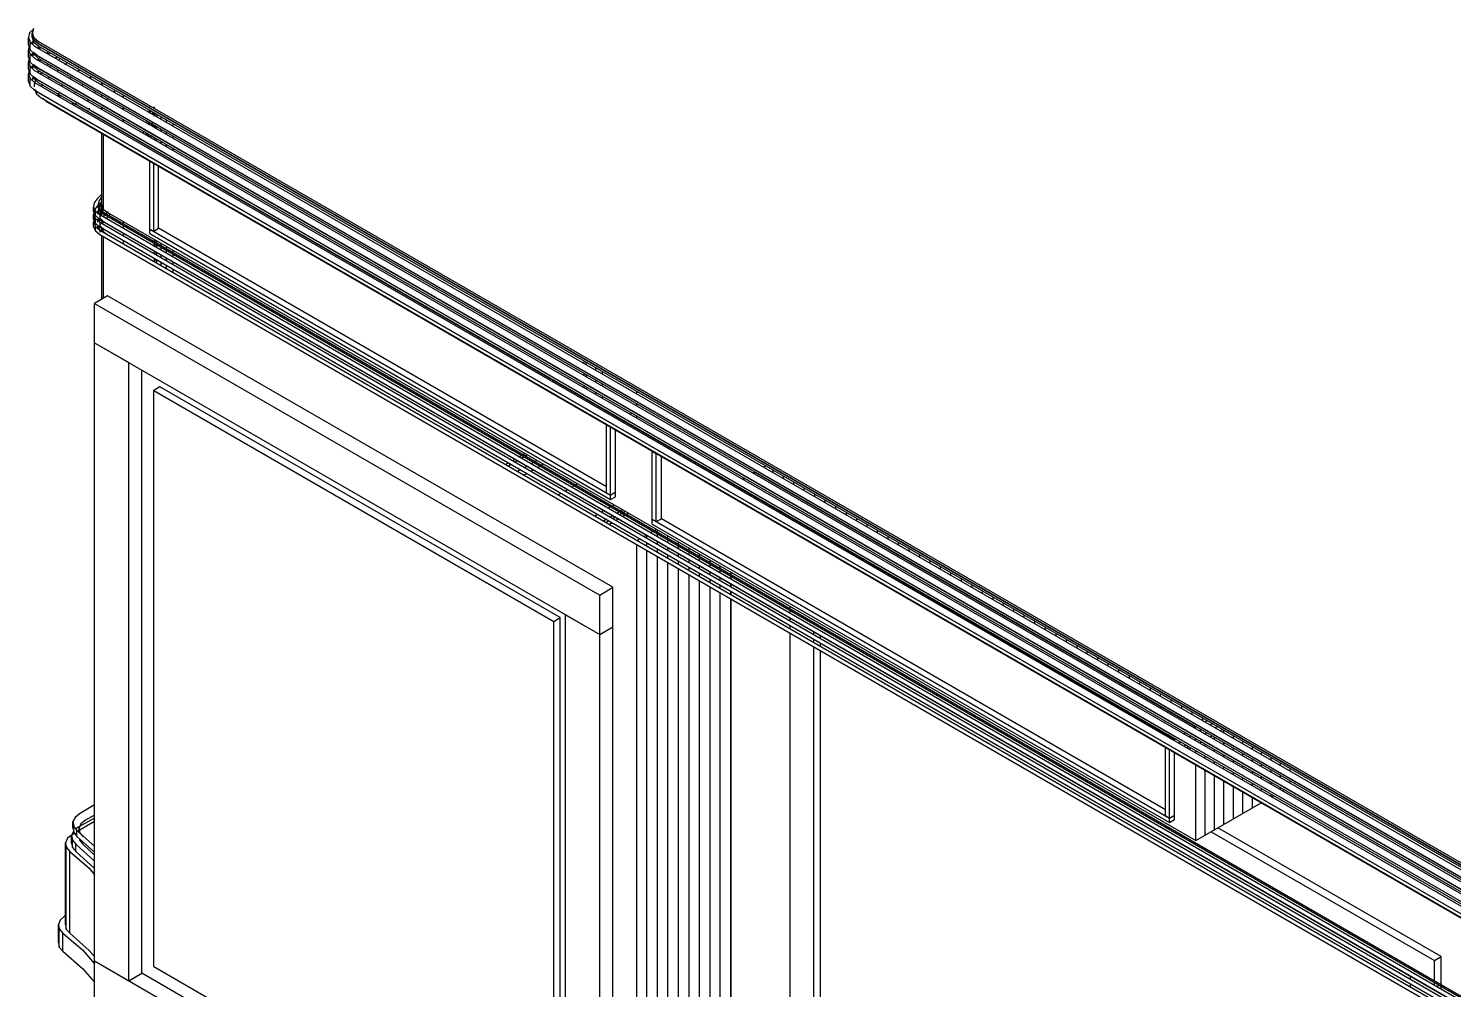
# Model space of a CAD drawing. Header units: inches. Extents: x 0.3 to 16.2, y 0.3 to 11.4.
# Drawn here: x 10.63 to 11.906, y 9.048 to 9.909 of the extents above; entities that cross this region are included whole.
import ezdxf

# ---------------------------------------------------------------- set-up
doc = ezdxf.new("R2010")
doc.units = ezdxf.units.IN
doc.header["$LTSCALE"] = 0.009843
doc.header["$MEASUREMENT"] = 0
doc.layers.add('GEOMETRY', color=7, linetype='Continuous')

msp = doc.modelspace()

# ---------------------------------------------------------------- linework, layer by layer
at = {"layer": 'GEOMETRY'}
for p, q in [((10.6346, 9.9091), (10.6307, 9.9055)), ((10.6343, 9.9094), (10.6331, 9.9051)), ((10.6339, 9.9075), (10.6331, 9.9031)), ((10.6307, 9.9055), (10.6299, 9.9012)), ((10.6299, 9.9012), (10.6315, 9.8969)), ((10.6299, 9.9012), (10.6315, 9.8969)), ((10.6299, 9.8945), (10.6299, 9.9012)), ((10.6299, 9.8945), (10.6315, 9.8902)), ((10.6315, 9.8949), (10.6307, 9.8945)), ((10.6315, 9.8902), (10.6315, 9.8969)), ((10.6315, 9.8969), (10.6354, 9.8933)), ((10.6315, 9.8969), (10.6354, 9.8933)), ((10.6346, 9.8984), (10.6323, 9.8961)), ((10.6331, 9.9051), (10.6346, 9.9012)), ((10.6331, 9.9051), (10.6346, 9.9012)), ((10.6331, 9.9031), (10.6331, 9.9051)), ((10.6331, 9.9031), (10.6346, 9.8992)), ((10.6331, 9.9031), (10.6346, 9.8992)), ((10.6331, 9.9031), (10.6346, 9.8992)), ((10.6331, 9.9012), (10.6331, 9.9031)), ((10.6331, 9.9012), (10.6346, 9.8969)), ((10.6339, 9.8984), (10.6331, 9.8953)), ((10.6339, 9.8965), (10.6335, 9.8953)), ((10.6358, 9.9004), (10.6339, 9.8984)), ((10.6346, 9.8972), (10.6339, 9.8965)), ((10.6346, 9.8992), (10.6346, 9.9012)), ((10.6346, 9.9012), (10.639, 9.8976)), ((10.6346, 9.9012), (10.639, 9.8976)), ((10.6346, 9.8992), (10.639, 9.8957)), ((10.6346, 9.8969), (10.6346, 9.8992)), ((10.6346, 9.8992), (10.6386, 9.8957)), ((10.6346, 9.8992), (10.6386, 9.8957)), ((10.6354, 9.8988), (10.6346, 9.8984)), ((10.6346, 9.8969), (10.6386, 9.8937)), ((10.6358, 9.8984), (10.6354, 9.898)), ((10.6386, 9.8957), (12.9437, 8.565)), ((10.6386, 9.8957), (12.9437, 8.565)), ((10.6386, 9.8937), (12.9437, 8.563)), ((10.639, 9.8976), (12.9437, 8.5669)), ((10.639, 9.8976), (12.9437, 8.5669)), ((10.639, 9.8957), (12.9437, 8.565)), ((10.6413, 9.8941), (10.6413, 9.8941)), ((10.6303, 9.8929), (10.6299, 9.8902)), ((10.6299, 9.8902), (10.6315, 9.8862)), ((10.6299, 9.8902), (10.6315, 9.8862)), ((10.6299, 9.8835), (10.6299, 9.8902)), ((10.6299, 9.8835), (10.6315, 9.8791)), ((10.6303, 9.8819), (10.6299, 9.8795)), ((10.6315, 9.8843), (10.6307, 9.8839)), ((10.6315, 9.8902), (10.6354, 9.8866)), ((10.6315, 9.8791), (10.6315, 9.8862)), ((10.6315, 9.8862), (10.6354, 9.8827)), ((10.6315, 9.8862), (10.6354, 9.8827)), ((10.6346, 9.8874), (10.6323, 9.8854)), ((10.6339, 9.8878), (10.6331, 9.8846)), ((10.6339, 9.8858), (10.6335, 9.8843)), ((10.6339, 9.8882), (10.6346, 9.8862)), ((10.6343, 9.8878), (10.6339, 9.8878)), ((10.6346, 9.8862), (10.6339, 9.8858)), ((10.6346, 9.8862), (10.6346, 9.8882)), ((10.635, 9.8878), (10.6346, 9.8874)), ((10.6346, 9.8862), (10.6386, 9.8827)), ((10.6354, 9.8933), (12.9433, 8.561)), ((10.6354, 9.8933), (12.9433, 8.561)), ((10.6354, 9.8874), (10.6386, 9.8846)), ((10.6354, 9.8874), (10.6386, 9.8846)), ((10.6354, 9.8874), (10.6386, 9.8846)), ((10.6354, 9.8866), (12.9433, 8.5543)), ((10.6354, 9.8827), (12.9433, 8.55)), ((10.6354, 9.8827), (12.9433, 8.55)), ((10.6398, 9.8929), (10.6378, 9.8913)), ((10.6398, 9.8823), (10.6378, 9.8807)), ((10.6386, 9.8846), (12.9437, 8.5539)), ((10.6386, 9.8846), (12.9437, 8.5539)), ((10.6386, 9.8846), (12.9437, 8.5539)), ((10.6386, 9.8827), (12.9437, 8.552)), ((10.6413, 9.8921), (10.6398, 9.8909)), ((10.6409, 9.8921), (10.6398, 9.8909)), ((10.6409, 9.8815), (10.6398, 9.8803)), ((10.6413, 9.8811), (10.6398, 9.8803)), ((10.6429, 9.8933), (10.6425, 9.8933)), ((10.6425, 9.8933), (10.6425, 9.8933)), ((10.6476, 9.8882), (10.6465, 9.8874)), ((10.6492, 9.8874), (10.6476, 9.8866)), ((10.6492, 9.8874), (10.648, 9.8862)), ((10.6492, 9.8898), (10.6492, 9.8894)), ((10.6508, 9.8886), (10.6508, 9.8886)), ((10.6508, 9.8886), (10.6508, 9.8886)), ((10.6524, 9.8902), (10.6524, 9.8898)), ((10.6555, 9.8835), (10.6543, 9.8827)), ((10.6559, 9.8839), (10.6555, 9.8835)), ((10.6571, 9.885), (10.6571, 9.885)), ((10.6575, 9.8815), (10.6571, 9.8811)), ((10.6583, 9.8823), (10.6575, 9.8815)), ((10.6598, 9.8835), (10.6598, 9.8835)), ((10.6299, 9.8795), (10.6315, 9.8752)), ((10.6299, 9.8795), (10.6315, 9.8752)), ((10.6299, 9.8728), (10.6299, 9.8795)), ((10.6299, 9.8728), (10.6315, 9.8685)), ((10.6303, 9.8709), (10.6299, 9.8685)), ((10.6299, 9.8685), (10.6315, 9.8646)), ((10.6299, 9.8685), (10.6315, 9.8646)), ((10.6299, 9.8618), (10.6299, 9.8685)), ((10.6315, 9.8732), (10.6307, 9.8728)), ((10.6315, 9.8791), (10.6354, 9.8756)), ((10.6315, 9.8685), (10.6315, 9.8752)), ((10.6315, 9.8752), (10.6354, 9.8717)), ((10.6315, 9.8752), (10.6354, 9.8717)), ((10.6315, 9.8685), (10.6354, 9.865)), ((10.6346, 9.8764), (10.6323, 9.8744)), ((10.6339, 9.8768), (10.6331, 9.8736)), ((10.6339, 9.8748), (10.6335, 9.8732)), ((10.6339, 9.8772), (10.6346, 9.8752)), ((10.6343, 9.8772), (10.6339, 9.8768)), ((10.6346, 9.8756), (10.6339, 9.8748)), ((10.6346, 9.8752), (10.6346, 9.8772)), ((10.635, 9.8768), (10.6346, 9.8764)), ((10.6346, 9.8752), (10.6386, 9.8717)), ((10.6354, 9.8764), (10.6386, 9.874)), ((10.6354, 9.8764), (10.6386, 9.874)), ((10.6354, 9.8764), (10.6386, 9.874)), ((10.6354, 9.8756), (12.9433, 8.5433)), ((10.6354, 9.8717), (12.9433, 8.5394)), ((10.6354, 9.8717), (12.9433, 8.5394)), ((10.6398, 9.8713), (10.6378, 9.8697)), ((10.6386, 9.874), (12.9437, 8.5433)), ((10.6386, 9.874), (12.9437, 8.5433)), ((10.6386, 9.874), (12.9437, 8.5433)), ((10.6386, 9.8717), (12.9437, 8.5409)), ((10.6425, 9.8697), (10.6409, 9.8685)), ((10.6476, 9.8776), (10.6465, 9.8764)), ((10.6504, 9.876), (10.6492, 9.8748)), ((10.6571, 9.872), (10.6555, 9.8709)), ((10.6646, 9.8787), (10.6626, 9.8768)), ((10.6657, 9.8799), (10.6657, 9.8799)), ((10.6756, 9.872), (10.6744, 9.8709)), ((10.6772, 9.8736), (10.6772, 9.8732)), ((10.6783, 9.8748), (10.6783, 9.8744)), ((10.6299, 9.8618), (10.6315, 9.8575)), ((10.6315, 9.8575), (10.6315, 9.8646)), ((10.6315, 9.8646), (10.6354, 9.861)), ((10.6315, 9.8646), (10.6354, 9.861)), ((10.6315, 9.8575), (10.6354, 9.8539)), ((10.6339, 9.8661), (10.6331, 9.863)), ((10.6339, 9.8665), (10.6346, 9.8646)), ((10.6343, 9.8661), (10.6339, 9.8661)), ((10.6346, 9.8646), (10.6346, 9.8665)), ((10.6346, 9.8646), (10.6386, 9.861)), ((10.6354, 9.8657), (10.6386, 9.863)), ((10.6354, 9.8657), (10.6386, 9.863)), ((10.6354, 9.8657), (10.6386, 9.863)), ((10.6354, 9.865), (12.9433, 8.5327)), ((10.6366, 9.8642), (10.6354, 9.8598)), ((10.6354, 9.861), (12.9433, 8.5283)), ((10.6354, 9.861), (12.9433, 8.5283)), ((10.6354, 9.8598), (10.6354, 9.8594)), ((10.6354, 9.8598), (10.6354, 9.8594)), ((10.6354, 9.8571), (10.6354, 9.8598)), ((10.6366, 9.8642), (10.6366, 9.8642)), ((10.6386, 9.863), (12.9437, 8.5323)), ((10.6386, 9.863), (12.9437, 8.5323)), ((10.6386, 9.863), (12.9437, 8.5323)), ((10.6386, 9.861), (12.9437, 8.5303)), ((10.6421, 9.8594), (10.6417, 9.8575)), ((10.6492, 9.8657), (10.6476, 9.8646)), ((10.6606, 9.8591), (10.6594, 9.8579)), ((10.6606, 9.8591), (10.6606, 9.8591)), ((10.6681, 9.8657), (10.6669, 9.8646)), ((10.6791, 9.8594), (10.678, 9.8583)), ((10.6866, 9.8661), (10.685, 9.865)), ((10.6878, 9.8673), (10.6878, 9.8673)), ((10.6957, 9.863), (10.6957, 9.863)), ((10.6957, 9.8591), (10.6957, 9.8606)), ((10.6969, 9.8598), (10.6957, 9.8587)), ((10.6984, 9.8614), (10.6984, 9.861)), ((10.6354, 9.8551), (10.637, 9.8508)), ((10.6354, 9.8547), (10.6386, 9.852)), ((10.6354, 9.8539), (12.9433, 8.5217)), ((10.637, 9.8508), (10.637, 9.8531)), ((10.637, 9.8508), (10.6413, 9.8472)), ((10.6386, 9.852), (12.9437, 8.5213)), ((10.6409, 9.8512), (10.6413, 9.8504)), ((10.6413, 9.8472), (12.9437, 8.5181)), ((10.6429, 9.8469), (10.6469, 9.8433)), ((10.6469, 9.8433), (12.9437, 8.5173)), ((10.6567, 9.8512), (10.6583, 9.8472)), ((10.6567, 9.8512), (10.6583, 9.8472)), ((10.6567, 9.8488), (10.6567, 9.8512)), ((10.6697, 9.8409), (10.6697, 9.8429)), ((10.672, 9.8524), (10.6713, 9.8512)), ((10.6717, 9.8402), (10.6717, 9.8425)), ((10.6717, 9.8425), (10.6756, 9.8394)), ((10.6717, 9.8425), (10.6756, 9.8394)), ((10.6732, 9.8539), (10.6732, 9.8539)), ((10.6835, 9.8461), (10.6831, 9.8453)), ((10.6831, 9.8453), (10.6831, 9.8445)), ((10.6902, 9.8531), (10.689, 9.852)), ((10.6957, 9.848), (10.6957, 9.85)), ((10.7012, 9.8469), (10.7, 9.8457)), ((10.7079, 9.8535), (10.7067, 9.8524)), ((10.7091, 9.8551), (10.7091, 9.8551)), ((10.715, 9.8516), (10.715, 9.8516)), ((10.715, 9.8476), (10.715, 9.8496)), ((10.6756, 9.8394), (11.6567, 9.2728)), ((10.6756, 9.8394), (11.6567, 9.2728)), ((10.6827, 9.8358), (10.6835, 9.8346)), ((10.6846, 9.8366), (10.6846, 9.8378)), ((10.6846, 9.8339), (10.6846, 9.8346)), ((10.6886, 9.8343), (11.6591, 9.274)), ((10.6886, 9.8343), (11.6591, 9.274)), ((10.6957, 9.839), (10.6957, 9.8366)), ((10.6957, 9.837), (10.6957, 9.839)), ((10.6961, 9.8409), (10.6961, 9.8406)), ((10.715, 9.8366), (10.715, 9.8386)), ((10.7382, 9.8386), (10.7378, 9.8382)), ((10.7378, 9.8362), (10.7378, 9.8346)), ((10.7386, 9.8358), (10.7382, 9.8343)), ((10.7386, 9.8382), (10.7386, 9.8378)), ((10.7386, 9.8382), (10.7386, 9.8378)), ((10.7386, 9.8358), (10.739, 9.8339)), ((10.739, 9.8398), (10.739, 9.839)), ((10.739, 9.839), (10.739, 9.8398)), ((10.739, 9.8378), (10.739, 9.8378)), ((10.739, 9.8378), (10.739, 9.8378)), ((10.739, 9.8362), (10.739, 9.8339)), ((10.739, 9.8339), (10.739, 9.8362)), ((10.7409, 9.8346), (10.7406, 9.8327)), ((10.7409, 9.8366), (10.7409, 9.8366)), ((10.7417, 9.8362), (10.7413, 9.8362)), ((10.7413, 9.8343), (10.7413, 9.8327)), ((10.7413, 9.8343), (10.7413, 9.8323)), ((10.7417, 9.8362), (10.7417, 9.8362)), ((10.7417, 9.8362), (10.7421, 9.8358)), ((10.7421, 9.8339), (10.7417, 9.8323)), ((10.7421, 9.8339), (10.7417, 9.8319)), ((10.7421, 9.8362), (10.7421, 9.8358)), ((10.7421, 9.8362), (10.7421, 9.8358)), ((10.7421, 9.8358), (10.7421, 9.8358)), ((10.7421, 9.8358), (10.7421, 9.8358)), ((10.7421, 9.8339), (10.7425, 9.8307)), ((10.7421, 9.8339), (10.7425, 9.8319)), ((10.7421, 9.8339), (10.7425, 9.8319)), ((10.7425, 9.839), (10.7425, 9.8378)), ((10.7425, 9.8374), (10.7425, 9.839)), ((10.7425, 9.8378), (10.7425, 9.8374)), ((10.7425, 9.8378), (10.7425, 9.8374)), ((10.7425, 9.8378), (10.7425, 9.8374)), ((10.7425, 9.8319), (10.7425, 9.8319)), ((10.7425, 9.8307), (10.7425, 9.8319)), ((10.7429, 9.8354), (10.7429, 9.8354)), ((10.7429, 9.8315), (10.7429, 9.8335)), ((10.7433, 9.8354), (10.7433, 9.8354)), ((10.7433, 9.8354), (10.7433, 9.8354)), ((10.7433, 9.8315), (10.7433, 9.8331)), ((10.7433, 9.8315), (10.7433, 9.8331)), ((10.7445, 9.8346), (10.7445, 9.8346)), ((10.7445, 9.8346), (10.7445, 9.8346)), ((10.7449, 9.8323), (10.7449, 9.8307)), ((10.7449, 9.8323), (10.7449, 9.8307)), ((10.7449, 9.8307), (10.7449, 9.8303)), ((10.7449, 9.8303), (10.7449, 9.8307)), ((10.7488, 9.8319), (10.7488, 9.8319)), ((10.7488, 9.828), (10.7488, 9.8299)), ((10.715, 9.826), (10.715, 9.828)), ((10.7331, 9.8173), (10.7327, 9.8157)), ((10.7362, 9.8264), (10.7354, 9.8248)), ((10.7374, 9.8256), (10.737, 9.8232)), ((10.7374, 9.8169), (10.737, 9.8165)), ((10.7382, 9.8252), (10.7378, 9.8236)), ((10.7386, 9.8252), (10.7382, 9.8232)), ((10.7402, 9.8244), (10.7394, 9.8224)), ((10.7406, 9.8248), (10.7398, 9.8224)), ((10.7406, 9.826), (10.7406, 9.826)), ((10.7409, 9.8236), (10.7409, 9.822)), ((10.7409, 9.8236), (10.7409, 9.8217)), ((10.7417, 9.8232), (10.7413, 9.8217)), ((10.7429, 9.8205), (10.7429, 9.8224)), ((10.7433, 9.8205), (10.7433, 9.8224)), ((10.7433, 9.8205), (10.7433, 9.8224)), ((10.7441, 9.8217), (10.7441, 9.8201)), ((10.7449, 9.8193), (10.7449, 9.8213)), ((10.7488, 9.8169), (10.7488, 9.8189)), ((10.7535, 9.8291), (10.7535, 9.8291)), ((10.7535, 9.8252), (10.7535, 9.8272)), ((10.7594, 9.826), (10.7594, 9.826)), ((10.7594, 9.822), (10.7594, 9.8236)), ((10.6957, 9.7512), (10.6957, 9.8154)), ((10.6957, 9.7461), (10.6957, 9.8154)), ((10.6972, 9.7472), (10.6972, 9.8142)), ((10.735, 9.8161), (10.7346, 9.8146)), ((10.7358, 9.8157), (10.7354, 9.8142)), ((10.7366, 9.8154), (10.7362, 9.8138)), ((10.737, 9.815), (10.7366, 9.8134)), ((10.7374, 9.8146), (10.737, 9.813)), ((10.739, 9.8138), (10.7386, 9.8122)), ((10.7394, 9.8138), (10.739, 9.8122)), ((10.7406, 9.8126), (10.7402, 9.8114)), ((10.7406, 9.813), (10.7406, 9.8126)), ((10.7429, 9.811), (10.7425, 9.8098)), ((10.7429, 9.8114), (10.7429, 9.811)), ((10.7429, 9.8098), (10.7429, 9.8114)), ((10.7433, 9.8094), (10.7433, 9.8114)), ((10.7433, 9.8094), (10.7433, 9.8114)), ((10.7449, 9.8087), (10.7449, 9.8106)), ((10.7488, 9.8063), (10.7488, 9.8083)), ((10.7535, 9.8146), (10.7535, 9.8161)), ((10.7535, 9.8035), (10.7535, 9.8055)), ((10.7594, 9.811), (10.7594, 9.813)), ((10.7594, 9.8), (10.7594, 9.802)), ((10.7386, 9.7906), (11.1512, 9.5524)), ((10.7386, 9.7906), (10.7421, 9.7886)), ((10.7386, 9.7906), (10.7421, 9.7886)), ((10.7386, 9.7295), (10.7386, 9.7906)), ((10.7421, 9.7276), (10.7421, 9.7886)), ((10.7465, 9.7303), (10.7465, 9.7858)), ((10.6886, 9.7531), (10.6882, 9.7492)), ((10.6913, 9.7567), (10.6886, 9.7531)), ((10.6957, 9.761), (10.6913, 9.7567)), ((10.6957, 9.7543), (10.6913, 9.75)), ((10.6929, 9.7547), (10.6921, 9.7508)), ((10.6953, 9.7583), (10.6929, 9.7547)), ((10.6953, 9.7531), (10.6929, 9.7492)), ((10.6957, 9.7587), (10.6953, 9.7583)), ((10.6957, 9.7531), (10.6953, 9.7531)), ((10.6882, 9.7492), (10.6898, 9.7457)), ((10.6882, 9.7492), (10.6898, 9.7457)), ((10.6882, 9.7453), (10.6882, 9.7492)), ((10.6886, 9.7465), (10.6882, 9.7425)), ((10.6882, 9.7453), (10.6898, 9.7417)), ((10.6882, 9.7425), (10.6898, 9.739)), ((10.6882, 9.7425), (10.6898, 9.739)), ((10.6882, 9.7386), (10.6882, 9.7425)), ((10.6913, 9.75), (10.6886, 9.7465)), ((10.6898, 9.7417), (10.6886, 9.7398)), ((10.6898, 9.7457), (10.6937, 9.7425)), ((10.6898, 9.7457), (10.6937, 9.7425)), ((10.6898, 9.7417), (10.6898, 9.7457)), ((10.6898, 9.7417), (10.6937, 9.7382)), ((10.6972, 9.7496), (10.6917, 9.7441)), ((10.6921, 9.7508), (10.6941, 9.7472)), ((10.6921, 9.7508), (10.6941, 9.7472)), ((10.6921, 9.7496), (10.6921, 9.7508)), ((10.6921, 9.7496), (10.6941, 9.7457)), ((10.6929, 9.7492), (10.6921, 9.7457)), ((10.6929, 9.748), (10.6921, 9.7441)), ((10.6921, 9.7457), (10.6941, 9.7417)), ((10.6921, 9.7457), (10.6941, 9.7417)), ((10.6921, 9.7441), (10.6921, 9.7457)), ((10.6921, 9.7441), (10.6929, 9.7433)), ((10.6921, 9.7441), (10.6929, 9.7433)), ((10.6921, 9.7441), (10.6929, 9.7433)), ((10.6921, 9.7429), (10.6921, 9.7441)), ((10.6953, 9.7516), (10.6929, 9.748)), ((10.6949, 9.7453), (10.6929, 9.7425)), ((10.6953, 9.7449), (10.6937, 9.7425)), ((10.6937, 9.7425), (12.9476, 8.4413)), ((10.6937, 9.7425), (12.9476, 8.4413)), ((10.6937, 9.7413), (10.6941, 9.7406)), ((10.6937, 9.7413), (10.6941, 9.7406)), ((10.6937, 9.7413), (10.6941, 9.7406)), ((10.6941, 9.7472), (10.698, 9.7441)), ((10.6941, 9.7472), (10.698, 9.7441)), ((10.6941, 9.7457), (10.6941, 9.7472)), ((10.6941, 9.7457), (10.698, 9.7425)), ((10.6941, 9.7406), (10.6941, 9.7417)), ((10.6941, 9.739), (10.6941, 9.7406)), ((10.6957, 9.7516), (10.6953, 9.7516)), ((10.6972, 9.748), (10.6953, 9.7461)), ((10.6957, 9.7512), (10.6972, 9.7472)), ((10.6957, 9.7413), (10.6957, 9.7449)), ((10.6976, 9.7472), (10.6961, 9.7457)), ((10.6984, 9.7425), (10.6969, 9.7409)), ((10.6972, 9.7472), (10.7012, 9.7441)), ((10.698, 9.7441), (12.948, 8.4449)), ((10.698, 9.7441), (12.948, 8.4449)), ((10.698, 9.7425), (12.948, 8.4437)), ((10.7012, 9.7453), (10.6992, 9.7433)), ((10.7012, 9.7409), (10.6996, 9.739)), ((10.7012, 9.7441), (11.6756, 9.1819)), ((10.7031, 9.7429), (10.702, 9.7417)), ((10.6886, 9.7398), (10.6882, 9.7358)), ((10.6882, 9.7386), (10.6898, 9.7346)), ((10.6882, 9.7358), (10.6898, 9.7319)), ((10.6882, 9.7358), (10.6898, 9.7319)), ((10.6882, 9.7319), (10.6882, 9.7358)), ((10.6882, 9.7319), (10.6898, 9.728)), ((10.6898, 9.739), (10.6937, 9.7358)), ((10.6898, 9.739), (10.6937, 9.7358)), ((10.6898, 9.7346), (10.6898, 9.739)), ((10.6898, 9.7346), (10.6937, 9.7315)), ((10.6898, 9.7319), (10.6937, 9.7287)), ((10.6898, 9.7319), (10.6937, 9.7287)), ((10.6898, 9.728), (10.6898, 9.7319)), ((10.6898, 9.728), (10.6937, 9.7248)), ((10.6925, 9.7394), (10.6921, 9.7386)), ((10.6925, 9.7394), (10.6921, 9.7374)), ((10.6921, 9.7386), (10.6941, 9.735)), ((10.6921, 9.7386), (10.6941, 9.735)), ((10.6921, 9.7374), (10.6921, 9.7386)), ((10.6921, 9.7374), (10.6929, 9.7366)), ((10.6921, 9.7374), (10.6929, 9.7366)), ((10.6921, 9.7374), (10.6929, 9.7366)), ((10.6921, 9.7358), (10.6921, 9.7374)), ((10.6925, 9.7327), (10.6921, 9.7319)), ((10.6921, 9.7319), (10.6941, 9.7283)), ((10.6921, 9.7319), (10.6941, 9.7283)), ((10.6921, 9.7307), (10.6921, 9.7319)), ((10.6921, 9.7307), (10.6929, 9.7295)), ((10.6945, 9.7382), (10.6929, 9.7358)), ((10.6937, 9.7398), (10.6941, 9.739)), ((10.6937, 9.7382), (12.9476, 8.437)), ((10.6937, 9.7358), (12.9476, 8.4343)), ((10.6937, 9.7358), (12.9476, 8.4343)), ((10.6937, 9.7343), (10.6941, 9.7335)), ((10.6937, 9.7343), (10.6941, 9.7335)), ((10.6937, 9.7343), (10.6941, 9.7335)), ((10.6937, 9.7331), (10.6941, 9.7323)), ((10.6937, 9.7315), (12.9476, 8.4303)), ((10.6937, 9.7287), (12.9476, 8.4276)), ((10.6937, 9.7287), (12.9476, 8.4276)), ((10.6937, 9.7276), (10.6941, 9.7268)), ((10.6941, 9.739), (10.698, 9.7358)), ((10.6941, 9.7335), (10.6941, 9.735)), ((10.6941, 9.7323), (10.6941, 9.7335)), ((10.6941, 9.7323), (10.698, 9.7291)), ((10.6941, 9.7268), (10.6941, 9.7283)), ((10.6957, 9.7346), (10.6957, 9.7374)), ((10.6961, 9.7346), (10.6957, 9.7343)), ((10.6957, 9.7307), (10.6972, 9.7272)), ((10.6957, 9.7307), (10.6972, 9.7272)), ((10.6957, 9.728), (10.6957, 9.7307)), ((10.6957, 9.728), (10.6957, 9.7307)), ((10.6972, 9.7362), (10.6961, 9.7346)), ((10.698, 9.7358), (12.948, 8.437)), ((10.698, 9.7291), (12.948, 8.4299)), ((10.715, 9.7343), (10.715, 9.7362)), ((10.715, 9.7303), (10.715, 9.7331)), ((10.7386, 9.7295), (11.1512, 9.4913)), ((10.7386, 9.7295), (11.1512, 9.4913)), ((10.7386, 9.7295), (10.7421, 9.7276)), ((10.7386, 9.7256), (10.7386, 9.7295)), ((10.7421, 9.7276), (10.7465, 9.7303)), ((11.1476, 9.4988), (10.7465, 9.7303)), ((10.6937, 9.7248), (12.9476, 8.4236)), ((10.6957, 9.6669), (10.6957, 9.7236)), ((10.6957, 9.6669), (10.6957, 9.7236)), ((10.6972, 9.7272), (10.7012, 9.724)), ((10.6972, 9.7272), (10.7012, 9.724)), ((10.6972, 9.7268), (10.6972, 9.7272)), ((10.6972, 9.6677), (10.6972, 9.7228)), ((10.715, 9.7236), (10.715, 9.726)), ((10.715, 9.7165), (10.715, 9.7193)), ((10.7386, 9.7256), (11.1512, 9.4874)), ((10.7429, 9.7181), (10.7429, 9.7201)), ((10.7429, 9.7138), (10.7429, 9.7165)), ((10.7433, 9.7181), (10.7433, 9.7201)), ((10.7433, 9.7181), (10.7433, 9.7201)), ((10.7433, 9.7138), (10.7433, 9.7165)), ((10.7433, 9.7138), (10.7433, 9.7165)), ((10.7449, 9.7169), (10.7449, 9.7189)), ((10.7449, 9.713), (10.7449, 9.7157)), ((10.7488, 9.7146), (10.7488, 9.7165)), ((10.7429, 9.7071), (10.7429, 9.7098)), ((10.7429, 9.7004), (10.7429, 9.7031)), ((10.7433, 9.7071), (10.7433, 9.7098)), ((10.7433, 9.7071), (10.7433, 9.7098)), ((10.7433, 9.7004), (10.7433, 9.7031)), ((10.7433, 9.7004), (10.7433, 9.7031)), ((10.7449, 9.7059), (10.7449, 9.7087)), ((10.7449, 9.6992), (10.7449, 9.702)), ((10.7488, 9.7106), (10.7488, 9.7134)), ((10.7488, 9.7039), (10.7488, 9.7063)), ((10.7535, 9.7118), (10.7535, 9.7138)), ((10.7535, 9.7079), (10.7535, 9.7106)), ((10.7535, 9.7012), (10.7535, 9.7039)), ((10.7594, 9.7087), (10.7594, 9.7106)), ((10.7594, 9.7043), (10.7594, 9.7071)), ((10.7488, 9.6969), (10.7488, 9.6996)), ((10.7535, 9.6941), (10.7535, 9.6969)), ((10.7594, 9.6976), (10.7594, 9.7004)), ((10.7594, 9.6909), (10.7594, 9.6937)), ((10.7008, 9.6697), (10.689, 9.663)), ((11.1535, 9.4087), (10.7008, 9.6697)), ((10.689, 9.663), (11.1417, 9.4016)), ((10.689, 9.663), (11.1417, 9.4016)), ((10.689, 9.6276), (10.689, 9.663)), ((10.689, 9.6276), (11.1417, 9.3665)), ((10.689, 9.6276), (10.7197, 9.6102)), ((10.689, 9.6276), (10.7197, 9.6102)), ((10.689, 9.074), (10.689, 9.6276)), ((11.1276, 9.6134), (11.1276, 9.6134)), ((10.7197, 9.0563), (10.7197, 9.6102)), ((10.7315, 9.063), (10.7315, 9.6031)), ((11.1276, 9.6094), (11.1276, 9.6114)), ((11.1276, 9.5984), (11.1276, 9.6004)), ((11.1299, 9.6118), (11.1299, 9.6122)), ((11.1299, 9.6079), (11.1299, 9.6098)), ((11.1382, 9.6071), (11.1382, 9.6075)), ((11.1382, 9.6031), (11.1382, 9.6051)), ((11.1441, 9.6039), (11.1441, 9.6039)), ((11.1441, 9.6039), (11.1441, 9.6039)), ((11.1441, 9.6), (11.1441, 9.602)), ((11.1441, 9.6), (11.1441, 9.602)), ((10.7476, 9.5882), (10.7421, 9.585)), ((11.1063, 9.3815), (10.7476, 9.5882)), ((11.1276, 9.5878), (11.1276, 9.5898)), ((11.1299, 9.5972), (11.1299, 9.5992)), ((11.1299, 9.5862), (11.1299, 9.5882)), ((11.1382, 9.5925), (11.1382, 9.5945)), ((11.1441, 9.589), (11.1441, 9.5909)), ((11.1441, 9.589), (11.1441, 9.5909)), ((10.7421, 9.585), (11.1004, 9.378)), ((10.7421, 9.585), (11.1004, 9.378)), ((10.7421, 9.0689), (10.7421, 9.585)), ((11.1382, 9.5815), (11.1382, 9.5835)), ((11.1441, 9.5783), (11.1441, 9.5799)), ((11.1441, 9.5783), (11.1441, 9.5799)), ((11.1748, 9.5862), (11.1748, 9.5862)), ((11.1748, 9.5823), (11.1748, 9.5843)), ((11.1689, 9.5638), (11.1705, 9.565)), ((11.1689, 9.5638), (11.1705, 9.565)), ((11.1689, 9.5638), (11.1705, 9.565)), ((11.1748, 9.5713), (11.1748, 9.5732)), ((11.1748, 9.5606), (11.1748, 9.5626)), ((11.1476, 9.5543), (11.1512, 9.5524)), ((11.1476, 9.5543), (11.1512, 9.5524)), ((11.1476, 9.4933), (11.1476, 9.5543)), ((11.1512, 9.4913), (11.1512, 9.5524)), ((11.1559, 9.4941), (11.1559, 9.5496)), ((11.0634, 9.522), (11.0657, 9.5236)), ((11.0693, 9.5256), (11.0717, 9.5268)), ((11.074, 9.5256), (11.0717, 9.524)), ((11.0728, 9.5276), (11.0748, 9.5287)), ((11.0772, 9.5272), (11.0752, 9.5264)), ((11.1886, 9.5307), (11.652, 9.2634)), ((11.1886, 9.5307), (11.1921, 9.5287)), ((11.1886, 9.5307), (11.1921, 9.5287)), ((11.1886, 9.4697), (11.1886, 9.5307)), ((11.1921, 9.4677), (11.1921, 9.5287)), ((11.1969, 9.4701), (11.1969, 9.526)), ((11.0575, 9.5189), (11.0598, 9.5201)), ((11.0622, 9.5189), (11.0598, 9.5173)), ((11.0681, 9.522), (11.0657, 9.5209)), ((11.0681, 9.5126), (11.0705, 9.5142)), ((11.0681, 9.5126), (11.0705, 9.5142)), ((11.074, 9.5161), (11.0764, 9.5173)), ((11.074, 9.5161), (11.0764, 9.5173)), ((11.074, 9.5094), (11.0764, 9.5106)), ((11.074, 9.5094), (11.0764, 9.5106)), ((11.074, 9.5094), (11.0764, 9.5106)), ((11.0799, 9.5193), (11.0823, 9.5209)), ((11.0799, 9.5193), (11.0823, 9.5209)), ((11.0799, 9.5126), (11.0823, 9.5142)), ((11.0799, 9.5126), (11.0823, 9.5142)), ((11.0799, 9.5126), (11.0823, 9.5142)), ((11.0835, 9.5217), (11.0854, 9.5224)), ((11.0835, 9.5217), (11.0854, 9.5224)), ((11.0858, 9.5161), (11.0882, 9.5173)), ((11.0858, 9.5161), (11.0882, 9.5173)), ((11.0858, 9.5161), (11.0882, 9.5173)), ((11.0894, 9.5181), (11.0909, 9.5193)), ((11.0894, 9.5181), (11.0909, 9.5193)), ((11.0894, 9.5181), (11.0909, 9.5193)), ((11.2803, 9.5118), (11.2791, 9.511)), ((11.2791, 9.511), (11.2807, 9.5118)), ((11.2791, 9.511), (11.2807, 9.5118)), ((11.6756, 9.2835), (11.2803, 9.5118)), ((11.2886, 9.5165), (11.2902, 9.5173)), ((11.2886, 9.5165), (11.2902, 9.5173)), ((11.2921, 9.5185), (11.2921, 9.5185)), ((11.2921, 9.5185), (11.2921, 9.5185)), ((11.2969, 9.5157), (11.2969, 9.5157)), ((11.2969, 9.5118), (11.2969, 9.5138)), ((11.1165, 9.4984), (11.1189, 9.4996)), ((11.1201, 9.5004), (11.1217, 9.5016)), ((11.2717, 9.5063), (11.2697, 9.5055)), ((11.2697, 9.5055), (11.2717, 9.5063)), ((11.2697, 9.5055), (11.2717, 9.5063)), ((11.2874, 9.5075), (11.2874, 9.5083)), ((11.2969, 9.5024), (11.2969, 9.5028)), ((11.3063, 9.5102), (11.3063, 9.5102)), ((11.3063, 9.5063), (11.3063, 9.5083)), ((11.3154, 9.5047), (11.3154, 9.5051)), ((11.3154, 9.5008), (11.3154, 9.5028)), ((11.3248, 9.4996), (11.3248, 9.4996)), ((11.1047, 9.4917), (11.1071, 9.4929)), ((11.1106, 9.4949), (11.113, 9.4965)), ((11.1476, 9.4933), (11.1512, 9.4913)), ((11.1512, 9.4913), (11.1559, 9.4941)), ((11.1512, 9.4913), (11.1559, 9.4941)), ((11.1512, 9.4913), (11.1559, 9.4941)), ((11.1512, 9.4874), (11.1512, 9.4913)), ((11.1512, 9.4874), (11.1559, 9.4898)), ((11.1559, 9.4898), (11.1559, 9.4941)), ((11.3063, 9.4969), (11.3063, 9.4972)), ((11.3154, 9.4913), (11.3154, 9.4921)), ((11.3248, 9.4957), (11.3248, 9.4972)), ((11.3248, 9.4858), (11.3248, 9.4866)), ((11.3343, 9.4941), (11.3343, 9.4941)), ((11.3343, 9.4902), (11.3343, 9.4921)), ((11.3437, 9.4886), (11.3437, 9.4886)), ((11.3437, 9.4846), (11.3437, 9.4866)), ((11.1398, 9.474), (11.1374, 9.4724)), ((11.1457, 9.4776), (11.1433, 9.476)), ((11.1516, 9.4807), (11.1492, 9.4795)), ((11.1535, 9.4728), (11.1512, 9.4717)), ((11.1547, 9.4823), (11.1528, 9.4815)), ((11.1594, 9.4764), (11.1571, 9.4748)), ((11.1618, 9.4748), (11.1594, 9.4736)), ((11.1622, 9.478), (11.1606, 9.4772)), ((11.1646, 9.4732), (11.1622, 9.472)), ((11.1646, 9.4768), (11.163, 9.4756)), ((11.1677, 9.4748), (11.1657, 9.474)), ((11.3343, 9.4807), (11.3343, 9.4811)), ((11.3437, 9.4752), (11.3437, 9.4756)), ((11.3531, 9.4831), (11.3531, 9.4835)), ((11.3531, 9.4791), (11.3531, 9.4811)), ((11.3626, 9.4776), (11.3626, 9.478)), ((11.3626, 9.4736), (11.3626, 9.4756)), ((11.372, 9.4724), (11.372, 9.4724)), ((11.1476, 9.4697), (11.1453, 9.4681)), ((11.15, 9.4681), (11.1476, 9.4669)), ((11.1528, 9.4665), (11.1504, 9.465)), ((11.1559, 9.4717), (11.1535, 9.4701)), ((11.1587, 9.4701), (11.1563, 9.4685)), ((11.1886, 9.4697), (11.652, 9.202)), ((11.1886, 9.4697), (11.652, 9.202)), ((11.1886, 9.4697), (11.1921, 9.4677)), ((11.1886, 9.4654), (11.1886, 9.4697)), ((11.1886, 9.4654), (11.652, 9.198)), ((11.1906, 9.4598), (11.1921, 9.4606)), ((11.1906, 9.4598), (11.1921, 9.4606)), ((11.1921, 9.4677), (11.1969, 9.4701)), ((11.1933, 9.4579), (11.1933, 9.4602)), ((11.6484, 9.2094), (11.1969, 9.4701)), ((11.3531, 9.4697), (11.3531, 9.4701)), ((11.3626, 9.4642), (11.3626, 9.465)), ((11.372, 9.4685), (11.372, 9.4701)), ((11.372, 9.4591), (11.372, 9.4594)), ((11.3811, 9.4669), (11.3811, 9.4669)), ((11.3811, 9.463), (11.3811, 9.465)), ((11.3906, 9.4614), (11.3906, 9.4614)), ((11.3906, 9.4575), (11.3906, 9.4594)), ((11.1748, 9.4504), (11.1776, 9.4524)), ((11.1748, 9.4504), (11.1776, 9.4524)), ((11.1748, 8.7173), (11.1748, 9.4472)), ((11.1811, 9.4543), (11.1835, 9.4555)), ((11.1811, 9.4543), (11.1835, 9.4555)), ((11.1839, 9.4528), (11.1839, 9.4559)), ((11.1839, 9.4457), (11.1839, 9.4484)), ((11.187, 9.4579), (11.1894, 9.4591)), ((11.187, 9.4579), (11.1894, 9.4591)), ((11.1933, 9.4539), (11.1933, 9.4567)), ((11.1933, 9.4472), (11.1933, 9.45)), ((11.2028, 9.4528), (11.2028, 9.4547)), ((11.2028, 9.4484), (11.2028, 9.4512)), ((11.2122, 9.4472), (11.2122, 9.4492)), ((11.3811, 9.4535), (11.3811, 9.4539)), ((11.3906, 9.448), (11.3906, 9.4484)), ((11.4, 9.4559), (11.4, 9.4563)), ((11.4, 9.452), (11.4, 9.4539)), ((11.4094, 9.4508), (11.4094, 9.4508)), ((11.4094, 9.4469), (11.4094, 9.4484)), ((11.1839, 8.7228), (11.1839, 9.4417)), ((11.1933, 9.4406), (11.1933, 9.4429)), ((11.1933, 8.7283), (11.1933, 9.4362)), ((11.2028, 9.4417), (11.2028, 9.4445)), ((11.2028, 9.435), (11.2028, 9.4378)), ((11.2122, 9.4433), (11.2122, 9.4457)), ((11.2122, 9.4362), (11.2122, 9.439)), ((11.2217, 9.4417), (11.2217, 9.4437)), ((11.2217, 9.4378), (11.2217, 9.4406)), ((11.2311, 9.4362), (11.2311, 9.4382)), ((11.2311, 9.4323), (11.2311, 9.435)), ((11.4, 9.4425), (11.4, 9.4433)), ((11.4094, 9.437), (11.4094, 9.4378)), ((11.4189, 9.4453), (11.4189, 9.4453)), ((11.4189, 9.4413), (11.4189, 9.4433)), ((11.4283, 9.4398), (11.4283, 9.4398)), ((11.4283, 9.4358), (11.4283, 9.4378)), ((11.4378, 9.4343), (11.4378, 9.4346)), ((11.2028, 8.7339), (11.2028, 9.4307)), ((11.2122, 9.4295), (11.2122, 9.4323)), ((11.2122, 8.739), (11.2122, 9.4256)), ((11.2217, 9.4311), (11.2217, 9.4335)), ((11.2217, 9.424), (11.2217, 9.4268)), ((11.2311, 9.4256), (11.2311, 9.4283)), ((11.2311, 9.4185), (11.2311, 9.4213)), ((11.2406, 9.4311), (11.2406, 9.4331)), ((11.2406, 9.4268), (11.2406, 9.4295)), ((11.2406, 9.4201), (11.2406, 9.4228)), ((11.2496, 9.4256), (11.2496, 9.4276)), ((11.2496, 9.4213), (11.2496, 9.424)), ((11.2591, 9.4201), (11.2591, 9.422)), ((11.2594, 9.4201), (11.2594, 9.422)), ((11.4189, 9.4319), (11.4189, 9.4323)), ((11.4283, 9.4264), (11.4283, 9.4268)), ((11.4378, 9.4303), (11.4378, 9.4323)), ((11.4378, 9.4209), (11.4378, 9.4213)), ((11.4469, 9.4287), (11.4469, 9.4291)), ((11.4469, 9.4248), (11.4469, 9.4268)), ((11.4563, 9.4236), (11.4563, 9.4236)), ((11.4563, 9.4197), (11.4563, 9.4213)), ((11.1417, 9.4016), (11.1535, 9.4087)), ((11.1417, 9.4016), (11.1535, 9.4087)), ((11.1535, 9.3732), (11.1535, 9.4087)), ((11.2217, 8.7445), (11.2217, 9.4201)), ((11.2311, 8.75), (11.2311, 9.4146)), ((11.2406, 9.4134), (11.2406, 9.4161)), ((11.2406, 8.7555), (11.2406, 9.4091)), ((11.2496, 9.4146), (11.2496, 9.4173)), ((11.2496, 9.4079), (11.2496, 9.4106)), ((11.2591, 9.4161), (11.2591, 9.4189)), ((11.2591, 9.4091), (11.2591, 9.4118)), ((11.2594, 9.4157), (11.2594, 9.4185)), ((11.2594, 9.4091), (11.2594, 9.4118)), ((11.4469, 9.4154), (11.4469, 9.4161)), ((11.4563, 9.4102), (11.4563, 9.4106)), ((11.4657, 9.4181), (11.4657, 9.4181)), ((11.4657, 9.4142), (11.4657, 9.4161)), ((11.4752, 9.4126), (11.4752, 9.4126)), ((11.4752, 9.4087), (11.4752, 9.4106)), ((11.1417, 9.3665), (11.1417, 9.4016)), ((11.2496, 8.761), (11.2496, 9.4039)), ((11.2591, 9.4024), (11.2591, 9.4051)), ((11.2591, 8.7661), (11.2591, 9.3984)), ((11.2594, 9.4024), (11.2594, 9.4051)), ((11.2594, 8.8614), (11.2594, 9.3984)), ((11.4657, 9.4047), (11.4657, 9.4051)), ((11.4752, 9.3992), (11.4752, 9.3996)), ((11.4846, 9.4071), (11.4846, 9.4075)), ((11.4846, 9.4031), (11.4846, 9.4051)), ((11.4941, 9.402), (11.4941, 9.402)), ((11.4941, 9.398), (11.4941, 9.3996)), ((11.5035, 9.3965), (11.5035, 9.3965)), ((11.111, 9.3839), (11.1417, 9.3665)), ((11.111, 9.3839), (11.1417, 9.3665)), ((11.111, 8.8303), (11.111, 9.3839)), ((11.3122, 9.3894), (11.3122, 9.3913)), ((11.3122, 9.3854), (11.3122, 9.3882)), ((11.4846, 9.3937), (11.4846, 9.3945)), ((11.4941, 9.3882), (11.4941, 9.389)), ((11.5035, 9.3925), (11.5035, 9.3945)), ((11.5035, 9.3831), (11.5035, 9.3835)), ((11.5126, 9.3909), (11.5126, 9.3909)), ((11.5126, 9.387), (11.5126, 9.389)), ((11.522, 9.3854), (11.522, 9.3858)), ((11.522, 9.3815), (11.522, 9.3835)), ((11.1004, 9.378), (11.1063, 9.3815)), ((11.1004, 9.378), (11.1063, 9.3815)), ((11.1004, 8.8622), (11.1004, 9.378)), ((11.1063, 8.8654), (11.1063, 9.3815)), ((11.1417, 9.3665), (11.1535, 9.3732)), ((11.1417, 9.3665), (11.1535, 9.3732)), ((11.1417, 9.3665), (11.1535, 9.3732)), ((11.1535, 8.8193), (11.1535, 9.3732)), ((11.3122, 9.3787), (11.3122, 9.3815)), ((11.3122, 9.3717), (11.3122, 9.3744)), ((11.5126, 9.3776), (11.5126, 9.378)), ((11.522, 9.372), (11.522, 9.3724)), ((11.5315, 9.3799), (11.5315, 9.3803)), ((11.5315, 9.376), (11.5315, 9.378)), ((11.5409, 9.3748), (11.5409, 9.3748)), ((11.5409, 9.3709), (11.5409, 9.3728)), ((11.1417, 8.8126), (11.1417, 9.3665)), ((11.3122, 8.9028), (11.3122, 9.3677)), ((11.3335, 9.3665), (11.3335, 9.3693)), ((11.3335, 9.3594), (11.3335, 9.3622)), ((11.3394, 9.363), (11.3394, 9.3657)), ((11.3394, 9.3563), (11.3394, 9.3591)), ((11.5315, 9.3665), (11.5315, 9.3673)), ((11.5409, 9.3614), (11.5409, 9.3618)), ((11.5504, 9.3693), (11.5504, 9.3693)), ((11.5504, 9.3654), (11.5504, 9.3673)), ((11.5598, 9.3638), (11.5598, 9.3642)), ((11.5598, 9.3598), (11.5598, 9.3618)), ((11.5693, 9.3583), (11.5693, 9.3587)), ((11.3335, 8.8906), (11.3335, 9.3555)), ((11.3394, 8.8941), (11.3394, 9.352)), ((11.5504, 9.3559), (11.5504, 9.3563)), ((11.5598, 9.3504), (11.5598, 9.3508)), ((11.5693, 9.3543), (11.5693, 9.3563)), ((11.5693, 9.3449), (11.5693, 9.3457)), ((11.5783, 9.3531), (11.5783, 9.3531)), ((11.5783, 9.3492), (11.5783, 9.3508)), ((11.5878, 9.3476), (11.5878, 9.3476)), ((11.5878, 9.3437), (11.5878, 9.3457)), ((11.5783, 9.3394), (11.5783, 9.3402)), ((11.5878, 9.3343), (11.5878, 9.3346)), ((11.5972, 9.3421), (11.5972, 9.3421)), ((11.5972, 9.3382), (11.5972, 9.3402)), ((11.6067, 9.3366), (11.6067, 9.337)), ((11.6067, 9.3327), (11.6067, 9.3346)), ((11.5972, 9.3287), (11.5972, 9.3291)), ((11.6067, 9.3232), (11.6067, 9.324)), ((11.6161, 9.3315), (11.6161, 9.3315)), ((11.6161, 9.3276), (11.6161, 9.3291)), ((11.6256, 9.326), (11.6256, 9.326)), ((11.6256, 9.322), (11.6256, 9.324)), ((11.635, 9.3205), (11.635, 9.3205)), ((11.6161, 9.3177), (11.6161, 9.3185)), ((11.6256, 9.3126), (11.6256, 9.313)), ((11.635, 9.3165), (11.635, 9.3185)), ((11.635, 9.3071), (11.635, 9.3075)), ((11.6441, 9.315), (11.6441, 9.3154)), ((11.6441, 9.311), (11.6441, 9.313)), ((11.6535, 9.3094), (11.6535, 9.3098)), ((11.6535, 9.3055), (11.6535, 9.3075)), ((11.6441, 9.3016), (11.6441, 9.302)), ((11.6535, 9.2961), (11.6535, 9.2969)), ((11.663, 9.3043), (11.663, 9.3043)), ((11.663, 9.3004), (11.663, 9.302)), ((11.6724, 9.2988), (11.6724, 9.2988)), ((11.6724, 9.2949), (11.6724, 9.2969)), ((11.663, 9.2909), (11.663, 9.2913)), ((11.6724, 9.2854), (11.6724, 9.2858)), ((11.6744, 9.2831), (11.676, 9.2839)), ((11.6744, 9.2831), (11.676, 9.2839)), ((11.6791, 9.2803), (11.6807, 9.2811)), ((11.6791, 9.2803), (11.6807, 9.2811)), ((11.6791, 9.2803), (11.6807, 9.2811)), ((11.6819, 9.2933), (11.6819, 9.2933)), ((11.6819, 9.2894), (11.6819, 9.2913)), ((11.6839, 9.2882), (11.6854, 9.2894)), ((11.6839, 9.2882), (11.6854, 9.2894)), ((11.687, 9.2902), (11.6874, 9.2906)), ((11.687, 9.2902), (11.6874, 9.2906)), ((11.6886, 9.2854), (11.6902, 9.2866)), ((11.6886, 9.2854), (11.6902, 9.2866)), ((11.6886, 9.2854), (11.6902, 9.2866)), ((11.6917, 9.2874), (11.6917, 9.2878)), ((11.6917, 9.2874), (11.6917, 9.2878)), ((11.6917, 9.2874), (11.6917, 9.2878)), ((11.6929, 9.2831), (11.6949, 9.2839)), ((11.6929, 9.2831), (11.6949, 9.2839)), ((11.6929, 9.2831), (11.6949, 9.2839)), ((11.6965, 9.285), (11.6965, 9.285)), ((11.6965, 9.285), (11.6965, 9.285)), ((11.6965, 9.285), (11.6965, 9.285)), ((11.6976, 9.2803), (11.6996, 9.2811)), ((11.6976, 9.2803), (11.6996, 9.2811)), ((11.6976, 9.2803), (11.6996, 9.2811)), ((11.7012, 9.2823), (11.7012, 9.2823)), ((11.7012, 9.2823), (11.7012, 9.2823)), ((11.7012, 9.2823), (11.7012, 9.2823)), ((11.6555, 9.272), (11.6571, 9.2728)), ((11.6555, 9.272), (11.6571, 9.2728)), ((11.6602, 9.2693), (11.6618, 9.2701)), ((11.6614, 9.2685), (11.6614, 9.2701)), ((11.6614, 9.2701), (11.6618, 9.2701)), ((11.6614, 9.2701), (11.6618, 9.2701)), ((11.665, 9.2776), (11.6665, 9.2783)), ((11.665, 9.2776), (11.6665, 9.2783)), ((11.6685, 9.2685), (11.6685, 9.2685)), ((11.6697, 9.2748), (11.6713, 9.2756)), ((11.6697, 9.2748), (11.6713, 9.2756)), ((11.6697, 9.2748), (11.6713, 9.2756)), ((11.6744, 9.272), (11.676, 9.2728)), ((11.6744, 9.272), (11.676, 9.2728)), ((11.6744, 9.272), (11.676, 9.2728)), ((11.6791, 9.2693), (11.6807, 9.2701)), ((11.6791, 9.2693), (11.6807, 9.2701)), ((11.6791, 9.2693), (11.6807, 9.2701)), ((11.6839, 9.2776), (11.6854, 9.2783)), ((11.6839, 9.2776), (11.6854, 9.2783)), ((11.6839, 9.2776), (11.6854, 9.2783)), ((11.6839, 9.2665), (11.6839, 9.2685)), ((11.6886, 9.2748), (11.6902, 9.2756)), ((11.6886, 9.2748), (11.6902, 9.2756)), ((11.6886, 9.2748), (11.6902, 9.2756)), ((11.6925, 9.2764), (11.6925, 9.2772)), ((11.6925, 9.2724), (11.6925, 9.2744)), ((11.7008, 9.2783), (11.7008, 9.2803)), ((11.7008, 9.2677), (11.7008, 9.2693)), ((11.7094, 9.2776), (11.7094, 9.2776)), ((11.7094, 9.2736), (11.7094, 9.2756)), ((11.7177, 9.2724), (11.7177, 9.2728)), ((11.7177, 9.2685), (11.7177, 9.2705)), ((11.6484, 9.2654), (11.652, 9.2634)), ((11.6484, 9.2654), (11.652, 9.2634)), ((11.6484, 9.2043), (11.6484, 9.2654)), ((11.652, 9.202), (11.652, 9.2634)), ((11.6567, 9.2047), (11.6567, 9.2606)), ((11.665, 9.2665), (11.6665, 9.2677)), ((11.6685, 9.2646), (11.6685, 9.2665)), ((11.6697, 9.2638), (11.6713, 9.265)), ((11.6756, 9.2606), (11.6756, 9.2622)), ((11.6839, 9.2555), (11.6839, 9.2575)), ((11.6925, 9.2614), (11.6925, 9.2634)), ((11.7008, 9.2567), (11.7008, 9.2587)), ((11.7094, 9.2626), (11.7094, 9.2646)), ((11.7177, 9.2579), (11.7177, 9.2598)), ((11.7264, 9.2677), (11.7264, 9.2677)), ((11.7264, 9.2638), (11.7264, 9.2657)), ((11.7346, 9.263), (11.7346, 9.263)), ((11.7346, 9.2591), (11.7346, 9.2606)), ((11.7433, 9.2579), (11.7433, 9.2579)), ((11.7433, 9.2539), (11.7433, 9.2559)), ((11.6756, 9.1819), (11.6756, 9.2496)), ((11.6839, 9.1866), (11.6839, 9.2449)), ((11.6925, 9.2508), (11.6925, 9.2528)), ((11.7008, 9.2457), (11.7008, 9.2476)), ((11.7094, 9.252), (11.7094, 9.2535)), ((11.7094, 9.2409), (11.7094, 9.2429)), ((11.7177, 9.2469), (11.7177, 9.2488)), ((11.7264, 9.2528), (11.7264, 9.2547)), ((11.7264, 9.2421), (11.7264, 9.2441)), ((11.7346, 9.248), (11.7346, 9.25)), ((11.7433, 9.2433), (11.7433, 9.2449)), ((11.7516, 9.2531), (11.7516, 9.2531)), ((11.7516, 9.2492), (11.7516, 9.2512)), ((11.7602, 9.248), (11.7602, 9.2484)), ((11.7602, 9.2441), (11.7602, 9.2461)), ((11.6925, 9.1913), (11.6925, 9.2398)), ((11.7008, 9.1965), (11.7008, 9.235)), ((11.7094, 9.2012), (11.7094, 9.2299)), ((11.7177, 9.2362), (11.7177, 9.2378)), ((11.7264, 9.2311), (11.7264, 9.2331)), ((11.7346, 9.237), (11.7346, 9.239)), ((11.7433, 9.2323), (11.7433, 9.2343)), ((11.7516, 9.2382), (11.7516, 9.2402)), ((11.7602, 9.2335), (11.7602, 9.2354)), ((11.7177, 9.2063), (11.7177, 9.2252)), ((11.7264, 9.211), (11.7264, 9.2205)), ((11.7346, 9.2264), (11.7346, 9.2283)), ((11.7433, 9.2209), (11.7433, 9.2232)), ((11.7437, 9.2213), (11.7453, 9.222)), ((11.7516, 9.2276), (11.7516, 9.2291)), ((11.7531, 9.2264), (11.7547, 9.2276)), ((10.6756, 9.2059), (10.6717, 9.2024)), ((10.689, 9.2138), (10.6756, 9.2059)), ((10.689, 9.2047), (10.6811, 9.2)), ((11.6484, 9.2043), (11.652, 9.202)), ((11.652, 9.202), (11.6567, 9.2047)), ((11.652, 9.202), (11.6567, 9.2047)), ((11.652, 9.202), (11.6567, 9.2047)), ((11.6567, 9.2008), (11.6567, 9.2047)), ((11.6756, 9.1819), (11.7343, 9.2157)), ((10.6717, 9.2024), (10.6697, 9.1988)), ((10.6697, 9.1988), (10.6705, 9.1945)), ((10.6697, 9.1988), (10.6705, 9.1945)), ((10.6697, 9.1933), (10.6697, 9.1988)), ((10.6697, 9.1933), (10.6705, 9.1894)), ((10.6705, 9.1894), (10.6705, 9.1945)), ((10.6705, 9.1945), (10.6732, 9.1909)), ((10.6705, 9.1945), (10.6732, 9.1909)), ((10.6744, 9.1937), (10.6724, 9.1921)), ((10.689, 9.1988), (10.6732, 9.1898)), ((10.689, 9.202), (10.6744, 9.1937)), ((10.6768, 9.1969), (10.6752, 9.1929)), ((10.6752, 9.1929), (10.6756, 9.189)), ((10.6752, 9.1929), (10.6756, 9.189)), ((10.6752, 9.1894), (10.6752, 9.1929)), ((10.6811, 9.2), (10.6768, 9.1969)), ((11.652, 9.198), (11.652, 9.202)), ((11.652, 9.198), (11.6567, 9.2008)), ((11.8953, 9.078), (11.6953, 9.1933)), ((10.665, 9.1839), (10.663, 9.1799)), ((10.663, 9.1799), (10.6638, 9.176)), ((10.663, 9.1799), (10.6638, 9.176)), ((10.663, 9.1067), (10.663, 9.1799)), ((10.6689, 9.187), (10.665, 9.1839)), ((10.6705, 9.1906), (10.6685, 9.1866)), ((10.6685, 9.1866), (10.6693, 9.1823)), ((10.6685, 9.1866), (10.6693, 9.1823)), ((10.6685, 9.1795), (10.6685, 9.1866)), ((10.6685, 9.1795), (10.6693, 9.1756)), ((10.6713, 9.1882), (10.6689, 9.187)), ((10.6693, 9.1756), (10.6693, 9.1823)), ((10.6693, 9.1823), (10.6724, 9.1787)), ((10.6693, 9.1823), (10.6724, 9.1787)), ((10.6705, 9.1894), (10.6732, 9.1854)), ((10.6724, 9.1787), (10.689, 9.1634)), ((10.6724, 9.1787), (10.689, 9.1634)), ((10.6724, 9.172), (10.6724, 9.1787)), ((10.6732, 9.1909), (10.689, 9.1768)), ((10.6732, 9.1909), (10.689, 9.1768)), ((10.6732, 9.1854), (10.6732, 9.1909)), ((10.6732, 9.1854), (10.689, 9.1713)), ((10.6756, 9.189), (10.6787, 9.1854)), ((10.6756, 9.189), (10.6787, 9.1854)), ((10.6756, 9.1835), (10.6756, 9.1823)), ((10.6756, 9.1823), (10.6787, 9.1787)), ((10.6787, 9.1787), (10.689, 9.1689)), ((11.6894, 9.1898), (11.8894, 9.0744)), ((11.6894, 9.1898), (11.8894, 9.0744)), ((10.6638, 9.1024), (10.6638, 9.176)), ((10.6638, 9.176), (10.6669, 9.172)), ((10.6638, 9.176), (10.6669, 9.172)), ((10.6669, 9.172), (10.6843, 9.1571)), ((10.6669, 9.172), (10.6843, 9.1571)), ((10.6669, 9.0988), (10.6669, 9.172)), ((10.6693, 9.1756), (10.6724, 9.172)), ((10.6724, 9.172), (10.689, 9.1567)), ((10.6843, 9.1571), (10.689, 9.1512)), ((10.6843, 9.1571), (10.689, 9.1512)), ((10.6638, 9.115), (10.6622, 9.1142)), ((10.6583, 9.1106), (10.6567, 9.1067)), ((10.6567, 9.1067), (10.6575, 9.1028)), ((10.6567, 9.1067), (10.6575, 9.1028)), ((10.6567, 9.0906), (10.6567, 9.1067)), ((10.6575, 9.0862), (10.6575, 9.1028)), ((10.6575, 9.1028), (10.6606, 9.0988)), ((10.6575, 9.1028), (10.6606, 9.0988)), ((10.6622, 9.1142), (10.6583, 9.1106)), ((10.663, 9.1067), (10.6638, 9.1024)), ((10.6638, 9.1024), (10.6669, 9.0988)), ((10.6567, 9.0906), (10.6575, 9.0862)), ((10.6606, 9.0988), (10.6783, 9.0839)), ((10.6606, 9.0988), (10.6783, 9.0839)), ((10.6606, 9.0827), (10.6606, 9.0988)), ((10.6669, 9.0988), (10.6843, 9.0835)), ((10.6575, 9.0862), (10.6606, 9.0827)), ((10.6606, 9.0827), (10.6783, 9.0673)), ((10.6783, 9.0839), (10.689, 9.0713)), ((10.6783, 9.0839), (10.689, 9.0713)), ((10.6843, 9.0835), (10.689, 9.078)), ((11.8894, 9.0744), (11.8953, 9.078)), ((11.8894, 9.0744), (11.8953, 9.078)), ((11.8953, 9.0535), (11.8953, 9.078)), ((10.6783, 9.0673), (10.689, 9.0551)), ((10.689, 9.074), (11.1417, 8.8126)), ((10.689, 9.074), (11.1417, 8.8126)), ((10.689, 9.074), (10.7197, 9.0563)), ((10.689, 9.0386), (10.689, 9.074)), ((10.7421, 9.0689), (11.1004, 8.8622)), ((11.8894, 9.0563), (11.8894, 9.0744)), ((10.7197, 9.0563), (10.7315, 9.063)), ((11.111, 8.8437), (10.7315, 9.063)), ((11.8681, 9.0575), (11.8681, 9.0602)), ((11.8681, 9.0508), (11.8681, 9.0535)), ((11.8894, 9.052), (11.8894, 9.0547)), ((11.8913, 9.0512), (11.8937, 9.0524)), ((11.8913, 9.0512), (11.8937, 9.0524)), ((11.8913, 9.0512), (11.8937, 9.0524)), ((11.8949, 9.0531), (11.8953, 9.0535)), ((11.8949, 9.0531), (11.8953, 9.0535)), ((11.8949, 9.0531), (11.8953, 9.0535)), ((11.8953, 9.0528), (11.8953, 9.0535)), ((11.8953, 9.0488), (11.8953, 9.0516))]:
    msp.add_line(p, q, dxfattribs=at)

doc.saveas('drawing.dxf')
